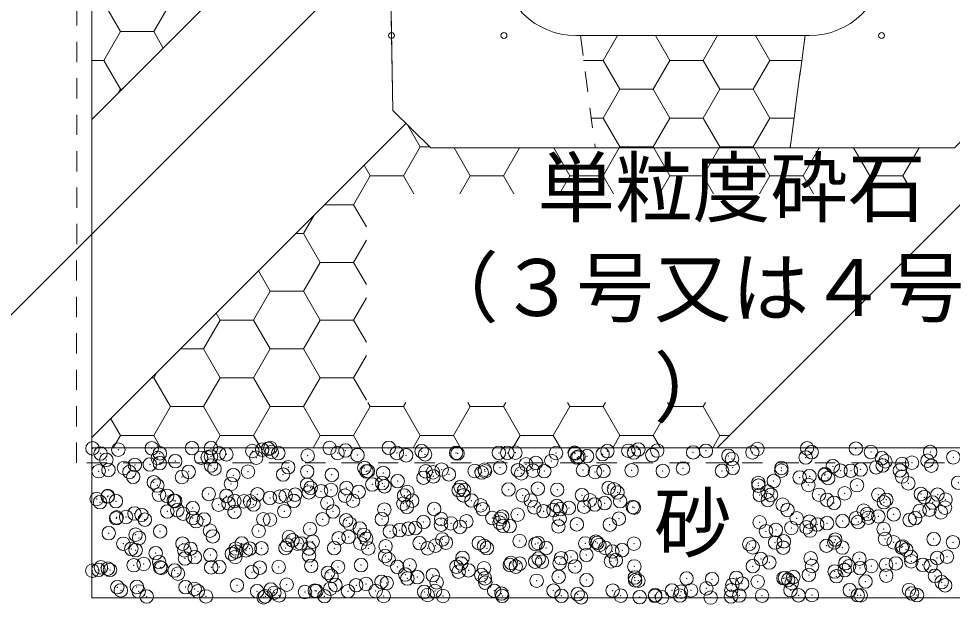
# Model space of a CAD drawing. Units: millimetres at full size; details may follow other scales. Extents: x 190759 to 276146, y -52712 to -16236.
# Drawn here: x 203220 to 203843, y -22186 to -21796 of the extents above; entities that cross this region are included whole.
import ezdxf
from ezdxf.enums import TextEntityAlignment as Align

# ---------------------------------------------------------------- set-up
doc = ezdxf.new("R2010")
doc.units = ezdxf.units.MM
doc.header["$LTSCALE"] = 18
doc.header["$PDMODE"] = 32
doc.header["$PDSIZE"] = 9
doc.linetypes.add('USER1', pattern=[1.35, 0.75, -0.6])
for name, color, linetype, lineweight in [('(0-0)', 2, 'Continuous', 13), ('0_2', 7, 'Continuous', 5), ('寸法線', 7, 'Continuous', 9), ('本体', 2, 'Continuous', 13), ('補助線', 8, 'Continuous', 13), ('ﾊｯﾁﾝｸﾞ', 7, 'Continuous', 5)]:
    doc.layers.add(name, color=color, linetype=linetype, lineweight=lineweight)
doc.styles.add('ＭＳ ゴシック', font='')
doc.styles.get('ＭＳ ゴシック').set_extended_font_data('MS Gothic')

msp = doc.modelspace()

# ---------------------------------------------------------------- linework, layer by layer
at = {"layer": '(0-0)'}
for p, q in [((203469.94, -21856.94), (203462.61, -21416.94)), ((203748.07, -21806.94), (203592.15, -21806.94))]:
    msp.add_line(p, q, dxfattribs=at)
for centre, start, end in [((203592.15, -21756.94), 182.2907, 270), ((203748.07, -21756.94), 270, 357.7093)]:
    msp.add_arc(centre, 50, start, end, dxfattribs=at)
at = {"layer": '寸法線'}
msp.add_lwpolyline([(203482.11, -21726.17), (203170.05, -22038.23), (202783.53, -22038.23)], dxfattribs=at)
at = {"layer": '本体', "linetype": 'USER1', "lineweight": 9}
for p, q in [((203595.11, -21806.94), (203605.11, -21881.94)), ((203745.11, -21806.94), (203735.11, -21881.94))]:
    msp.add_line(p, q, dxfattribs=at)
at = {"layer": '本体'}
for p, q in [((203469.94, -21856.94), (203495.36, -21881.94)), ((203495.36, -21881.94), (203845.11, -21881.94))]:
    msp.add_line(p, q, dxfattribs=at)
at = {"layer": '補助線'}
for p, q in [((203466.62, -21665.43), (203269.11, -21862.94)), ((204071.11, -21697.34), (203686.5, -22081.94)), ((203478.68, -21865.5), (203269.11, -22075.07))]:
    msp.add_line(p, q, dxfattribs=at)
msp.add_lwpolyline([(203469.94, -21856.94), (203495.36, -21881.94), (203844.86, -21881.94), (203870.27, -21856.94), (203877.36, -21431.91), (204071.11, -21431.91), (204071.11, -22081.94), (203269.11, -22081.94), (203269.11, -21431.91), (203462.86, -21431.91)], close=True, dxfattribs=at)
at = {"layer": '補助線', "linetype": 'USER1', "lineweight": 9}
msp.add_lwpolyline([(203735.11, -21881.94), (203745.11, -21806.94), (203595.11, -21806.94), (203605.11, -21881.94)], close=True, dxfattribs=at)
at = {"layer": '補助線'}
for centre in [(203469.11, -21806.94), (203544.11, -21806.94), (203796.11, -21806.94)]:
    msp.add_circle(centre, 2, dxfattribs=at)
at = {"layer": 'ﾊｯﾁﾝｸﾞ'}
for p, q in [((203288.16, -21804.27), (203277.04, -21785.02)), ((203310.38, -21804.27), (203321.49, -21785.02)), ((203277.04, -21823.51), (203288.16, -21804.27)), ((203288.16, -21804.27), (203310.38, -21804.27)), ((203316.75, -21815.3), (203310.38, -21804.27)), ((203610.42, -21823.51), (203619.99, -21806.94)), ((203654.87, -21823.51), (203645.3, -21806.94)), ((203677.09, -21823.51), (203686.66, -21806.94)), ((203721.54, -21823.51), (203711.97, -21806.94)), ((203269.11, -21823.51), (203277.04, -21823.51)), ((203288.16, -21842.76), (203277.04, -21823.51)), ((203597.32, -21823.51), (203610.42, -21823.51)), ((203621.53, -21842.76), (203610.42, -21823.51)), ((203643.76, -21842.76), (203654.87, -21823.51)), ((203654.87, -21823.51), (203677.09, -21823.51)), ((203688.21, -21842.76), (203677.09, -21823.51)), ((203710.43, -21842.76), (203721.54, -21823.51)), ((203721.54, -21823.51), (203742.9, -21823.51)), ((203286.61, -21845.44), (203288.16, -21842.76)), ((203288.16, -21842.76), (203289.29, -21842.76)), ((203610.42, -21862.01), (203621.53, -21842.76)), ((203621.53, -21842.76), (203643.76, -21842.76)), ((203654.87, -21862.01), (203643.76, -21842.76)), ((203677.09, -21862.01), (203688.21, -21842.76)), ((203688.21, -21842.76), (203710.43, -21842.76)), ((203721.54, -21862.01), (203710.43, -21842.76)), ((203269.11, -21862.01), (203270.04, -21862.01)), ((203602.45, -21862.01), (203610.42, -21862.01)), ((203621.53, -21881.26), (203610.42, -21862.01)), ((203643.76, -21881.26), (203654.87, -21862.01)), ((203654.87, -21862.01), (203677.09, -21862.01)), ((203688.21, -21881.26), (203677.09, -21862.01)), ((203710.43, -21881.26), (203721.54, -21862.01)), ((203721.54, -21862.01), (203737.77, -21862.01)), ((203488.18, -21881.26), (203479.67, -21866.51)), ((203477.07, -21900.5), (203488.18, -21881.26)), ((203488.18, -21881.26), (203494.66, -21881.26)), ((203521.52, -21900.5), (203510.8, -21881.94)), ((203543.74, -21900.5), (203554.46, -21881.94)), ((203588.19, -21900.5), (203577.48, -21881.94)), ((203610.42, -21900.5), (203621.13, -21881.94)), ((203621.14, -21881.94), (203621.53, -21881.26)), ((203621.53, -21881.26), (203643.76, -21881.26)), ((203644.15, -21881.94), (203643.76, -21881.26)), ((203654.87, -21900.5), (203644.15, -21881.94)), ((203677.09, -21900.5), (203687.81, -21881.94)), ((203687.81, -21881.94), (203688.21, -21881.26)), ((203688.21, -21881.26), (203710.43, -21881.26)), ((203710.82, -21881.94), (203710.43, -21881.26)), ((203721.54, -21900.5), (203710.83, -21881.94)), ((203743.77, -21900.5), (203754.48, -21881.94)), ((203788.22, -21900.5), (203777.5, -21881.94)), ((203810.44, -21900.5), (203821.16, -21881.94)), ((203454.84, -21900.5), (203450.76, -21893.42)), ((203443.73, -21919.75), (203454.84, -21900.5)), ((203454.84, -21900.5), (203477.07, -21900.5)), ((203484, -21912.52), (203477.07, -21900.5)), ((203514.58, -21912.52), (203521.52, -21900.5)), ((203521.52, -21900.5), (203543.74, -21900.5)), ((203550.68, -21912.52), (203543.74, -21900.5)), ((203581.26, -21912.52), (203588.19, -21900.5)), ((203588.19, -21900.5), (203610.42, -21900.5)), ((203617.35, -21912.52), (203610.42, -21900.5)), ((203647.93, -21912.52), (203654.87, -21900.5)), ((203654.87, -21900.5), (203677.09, -21900.5)), ((203684.03, -21912.52), (203677.09, -21900.5)), ((203714.61, -21912.52), (203721.54, -21900.5)), ((203721.54, -21900.5), (203743.77, -21900.5)), ((203750.7, -21912.52), (203743.77, -21900.5)), ((203781.28, -21912.52), (203788.22, -21900.5)), ((203788.22, -21900.5), (203810.44, -21900.5)), ((203817.38, -21912.52), (203810.44, -21900.5)), ((203424.43, -21919.75), (203443.73, -21919.75)), ((203452.29, -21934.58), (203443.73, -21919.75)), ((203410.39, -21939), (203417.51, -21926.67)), ((203405.18, -21939), (203410.39, -21939)), ((203421.51, -21958.25), (203410.39, -21939)), ((203443.73, -21958.25), (203452.29, -21943.42)), ((203410.39, -21977.49), (203421.51, -21958.25)), ((203421.51, -21958.25), (203443.73, -21958.25)), ((203452.29, -21973.07), (203443.73, -21958.25)), ((203388.17, -21977.49), (203380.31, -21963.87)), ((203377.06, -21996.74), (203388.17, -21977.49)), ((203388.17, -21977.49), (203410.39, -21977.49)), ((203421.51, -21996.74), (203410.39, -21977.49)), ((203443.73, -21996.74), (203452.29, -21981.91)), ((203354.83, -21996.74), (203352.13, -21992.05)), ((203343.72, -22015.99), (203354.83, -21996.74)), ((203354.83, -21996.74), (203377.06, -21996.74)), ((203388.17, -22015.99), (203377.06, -21996.74)), ((203410.39, -22015.99), (203421.51, -21996.74)), ((203421.51, -21996.74), (203443.73, -21996.74)), ((203452.29, -22011.57), (203443.73, -21996.74)), ((203328.19, -22015.99), (203343.72, -22015.99)), ((203354.83, -22035.24), (203343.72, -22015.99)), ((203377.06, -22035.24), (203388.17, -22015.99)), ((203388.17, -22015.99), (203410.39, -22015.99)), ((203421.51, -22035.24), (203410.39, -22015.99)), ((203443.73, -22035.24), (203452.29, -22020.41)), ((203310.38, -22035.24), (203312.34, -22031.84)), ((203308.94, -22035.24), (203310.38, -22035.24)), ((203321.49, -22054.48), (203310.38, -22035.24)), ((203343.72, -22054.48), (203354.83, -22035.24)), ((203354.83, -22035.24), (203377.06, -22035.24)), ((203388.17, -22054.48), (203377.06, -22035.24)), ((203410.39, -22054.48), (203421.51, -22035.24)), ((203421.51, -22035.24), (203443.73, -22035.24)), ((203452.29, -22050.06), (203443.73, -22035.24)), ((203454.84, -22054.48), (203453.28, -22051.77)), ((203477.07, -22054.48), (203478.63, -22051.77)), ((203521.52, -22054.48), (203519.95, -22051.77)), ((203543.74, -22054.48), (203545.31, -22051.77)), ((203588.19, -22054.48), (203586.63, -22051.77)), ((203610.42, -22054.48), (203611.98, -22051.77)), ((203654.87, -22054.48), (203653.3, -22051.77)), ((203677.09, -22054.48), (203678.66, -22051.77)), ((203310.38, -22073.73), (203321.49, -22054.48)), ((203321.49, -22054.48), (203343.72, -22054.48)), ((203354.83, -22073.73), (203343.72, -22054.48)), ((203377.06, -22073.73), (203388.17, -22054.48)), ((203388.17, -22054.48), (203410.39, -22054.48)), ((203421.51, -22073.73), (203410.39, -22054.48)), ((203443.73, -22073.73), (203454.84, -22054.48)), ((203454.84, -22054.48), (203477.07, -22054.48)), ((203488.18, -22073.73), (203477.07, -22054.48)), ((203510.41, -22073.73), (203521.52, -22054.48)), ((203521.52, -22054.48), (203543.74, -22054.48)), ((203554.86, -22073.73), (203543.74, -22054.48)), ((203577.08, -22073.73), (203588.19, -22054.48)), ((203588.19, -22054.48), (203610.42, -22054.48)), ((203621.53, -22073.73), (203610.42, -22054.48)), ((203643.76, -22073.73), (203654.87, -22054.48)), ((203654.87, -22054.48), (203677.09, -22054.48)), ((203688.21, -22073.73), (203677.09, -22054.48)), ((203288.16, -22073.73), (203281.67, -22062.5)), ((203283.41, -22081.94), (203288.16, -22073.73)), ((203288.16, -22073.73), (203310.38, -22073.73)), ((203315.12, -22081.94), (203310.38, -22073.73)), ((203350.09, -22081.94), (203354.83, -22073.73)), ((203354.83, -22073.73), (203377.06, -22073.73)), ((203381.8, -22081.94), (203377.06, -22073.73)), ((203416.76, -22081.94), (203421.51, -22073.73)), ((203421.51, -22073.73), (203443.73, -22073.73)), ((203448.47, -22081.94), (203443.73, -22073.73)), ((203483.44, -22081.94), (203488.18, -22073.73)), ((203488.18, -22073.73), (203510.41, -22073.73)), ((203515.15, -22081.94), (203510.41, -22073.73)), ((203550.11, -22081.94), (203554.86, -22073.73)), ((203554.86, -22073.73), (203577.08, -22073.73)), ((203581.82, -22081.94), (203577.08, -22073.73)), ((203616.79, -22081.94), (203621.53, -22073.73)), ((203621.53, -22073.73), (203643.76, -22073.73)), ((203648.5, -22081.94), (203643.76, -22073.73)), ((203683.46, -22081.94), (203688.21, -22073.73)), ((203688.21, -22073.73), (203694.71, -22073.73))]:
    msp.add_line(p, q, dxfattribs=at)
at = {"layer": 'ﾊｯﾁﾝｸﾞ', "linetype": 'USER1', "lineweight": 9}
msp.add_lwpolyline([(203877.53, -21421.91), (204081.11, -21421.91), (204081.11, -22091.94), (203258.86, -22091.94), (203259.36, -21421.91), (203462.69, -21421.91)], dxfattribs=at)
at = {"layer": 'ﾊｯﾁﾝｸﾞ', "lineweight": 20}
msp.add_lwpolyline([(203877.36, -21431.91), (204071.11, -21431.91), (204071.11, -22081.94), (203269.11, -22081.94), (203269.11, -21431.91), (203462.86, -21431.91)], dxfattribs=at)
msp.add_lwpolyline([(203269.11, -22081.94), (204071.11, -22081.94), (204071.11, -22181.94), (203269.11, -22181.94)], close=True, dxfattribs=at)
at = {"layer": 'ﾊｯﾁﾝｸﾞ'}
for p in [(203269.55, -22082.31), (203274.91, -22085.72), (203286.74, -22083.2), (203309.1, -22082.24), (203314.46, -22085.65), (203335.96, -22082.18), (203348.65, -22082.17), (203354.01, -22085.58), (203358.93, -22086.33), (203376.18, -22084.06), (203382.79, -22083.19), (203386.78, -22082.61), (203388.2, -22082.1), (203389.12, -22084.76), (203393.56, -22085.51), (203413.12, -22087.21), (203427.75, -22082.03), (203433.1, -22085.44), (203438.35, -22083.74), (203446.36, -22086.79), (203467.3, -22081.95), (203472.65, -22085.37), (203478.85, -22086.94), (203489.17, -22084.17), (203491.51, -22086.32), (203512.2, -22085.29), (203513.15, -22085.71), (203540.74, -22085.3), (203546.39, -22085.28), (203551.75, -22085.22), (203578.88, -22085.44), (203591.3, -22085.15), (203591.55, -22085.73), (203609.94, -22086.17), (203613.18, -22084.2), (203627.19, -22083.9), (203630.85, -22085.08), (203633.8, -22083.03), (203643.12, -22086.86), (203646.43, -22083.78), (203670.4, -22085.01), (203678.91, -22083.93), (203693.94, -22087.29), (203709.95, -22084.93), (203713.21, -22082.7), (203746.46, -22082.27), (203749.5, -22084.86), (203778.95, -22082.43), (203789.05, -22084.79), (203828.6, -22084.72), (203278.78, -22089.95), (203297.79, -22093.32), (203307.81, -22093.06), (203313.08, -22088.71), (203314.42, -22092.19), (203324.75, -22090.83), (203342, -22088.56), (203346.33, -22088.29), (203348.61, -22087.69), (203378.82, -22088.45), (203558.82, -22092.9), (203565.43, -22092.03), (203575.75, -22090.67), (203593, -22088.4), (203593.89, -22087.88), (203599.62, -22087.53), (203696.28, -22089.44), (203745.51, -22088.42), (203796.33, -22088.85), (203798.67, -22091), (203809.83, -22092.74), (203816.44, -22091.87), (203826.76, -22090.51), (203844.01, -22088.24), (203273.63, -22097.56), (203280.24, -22096.69), (203290.56, -22095.33), (203294.19, -22098.01), (203333.74, -22097.94), (203348.6, -22093.76), (203350.94, -22095.91), (203373.29, -22097.86), (203396.74, -22099.77), (203400.17, -22094.88), (203412.84, -22097.79), (203429.23, -22099.93), (203450.99, -22095.32), (203452.38, -22097.72), (203453.33, -22097.47), (203463.53, -22098.69), (203491.93, -22097.65), (203496.78, -22098.27), (203502.56, -22096.44), (203507.38, -22099.67), (203524.63, -22097.4), (203529.26, -22098.43), (203531.24, -22096.53), (203531.48, -22097.58), (203541.57, -22095.17), (203553.38, -22096.88), (203555.72, -22099.02), (203563.57, -22097.19), (203571.03, -22097.5), (203596.81, -22096.77), (203604.94, -22098), (203610.58, -22097.43), (203629.3, -22096.92), (203650.13, -22097.36), (203663.6, -22095.69), (203689.68, -22097.29), (203696.84, -22095.26), (203729.23, -22097.22), (203729.33, -22095.42), (203758.39, -22099.51), (203763.63, -22094.18), (203768.78, -22097.15), (203775.64, -22097.24), (203782.25, -22096.37), (203792.58, -22095.01), (203796.87, -22093.76), (203808.33, -22097.07), (203829.36, -22093.91), (203296.71, -22101.28), (203310.43, -22104.91), (203329.2, -22101.43), (203361.99, -22106.03), (203363.5, -22100.2), (203462.87, -22105.53), (203473.2, -22104.17), (203490.45, -22101.9), (203497.06, -22101.03), (203713.88, -22105.37), (203724.21, -22104.01), (203741.46, -22101.74), (203748.07, -22100.87), (203758.15, -22100), (203760.49, -22102.14), (203809.72, -22101.12), (203814.05, -22105.66), (203847.29, -22105.24), (203312.77, -22107.05), (203412.81, -22106.47), (203413.92, -22111.68), (203415.15, -22108.61), (203422.08, -22110.9), (203428.69, -22110.03), (203439.01, -22108.67), (203447.16, -22111.26), (203456.26, -22106.4), (203464.38, -22107.59), (203479.65, -22111.41), (203513.95, -22110.18), (203515.2, -22108.03), (203517.54, -22110.17), (203547.19, -22109.75), (203566.77, -22109.15), (203579.68, -22109.91), (203613.98, -22108.67), (203617.58, -22109.59), (203619.92, -22111.73), (203714.01, -22107.17), (203719.97, -22111.15), (203747.26, -22106.74), (203771.54, -22112.27), (203779.75, -22106.9), (203272.25, -22116.05), (203274.59, -22118.2), (203279.58, -22114.42), (203279.81, -22114.11), (203285.16, -22117.53), (203313.88, -22113.18), (203319.36, -22114.04), (203323.82, -22117.18), (203324.71, -22117.45), (203347.13, -22112.76), (203358.91, -22113.97), (203364.26, -22117.38), (203370.64, -22117.67), (203374.63, -22117.61), (203379.62, -22112.92), (203387.89, -22115.4), (203394.5, -22114.53), (203398.46, -22113.9), (203403.81, -22117.31), (203404.83, -22113.17), (203438.01, -22113.83), (203443.36, -22117.24), (203477.56, -22113.76), (203482.91, -22117.17), (203517.11, -22113.68), (203522.46, -22117.1), (203556.66, -22113.61), (203562.01, -22117.02), (203596.2, -22113.54), (203601.56, -22116.95), (203621.65, -22117.51), (203714.85, -22113.32), (203720.21, -22116.74), (203722.31, -22113.29), (203754.4, -22113.25), (203759.76, -22116.66), (203764.43, -22118.65), (203793.95, -22113.18), (203797.67, -22118.23), (203799.31, -22116.59), (203822.36, -22112.7), (203824.7, -22114.85), (203830.16, -22118.38), (203833.5, -22113.11), (203838.86, -22116.52), (203319.52, -22124.4), (203326.13, -22123.53), (203336.46, -22122.17), (203353.71, -22119.9), (203360.32, -22119.03), (203364.3, -22124.67), (203376.97, -22119.76), (203397.54, -22124.24), (203426.2, -22118.74), (203430.03, -22124.4), (203464.33, -22123.16), (203477.02, -22119.17), (203479.36, -22121.32), (203497.58, -22122.74), (203528.59, -22120.3), (203530.06, -22122.9), (203564.37, -22121.66), (203570.53, -22124.24), (203577.14, -22123.37), (203579.41, -22120.73), (203581.75, -22122.88), (203587.46, -22122.01), (203597.61, -22121.24), (203604.71, -22119.74), (203611.32, -22118.87), (203630.1, -22121.39), (203630.97, -22121.86), (203730.13, -22119.89), (203733.36, -22123.41), (203784.18, -22123.85), (203821.54, -22124.08), (203828.15, -22123.21), (203838.47, -22121.85), (203285.34, -22128.9), (203285.64, -22128.32), (203291.95, -22128.03), (203297.51, -22125.75), (203302.27, -22126.67), (203304.44, -22129.81), (203330, -22125.9), (203336.46, -22128.76), (203338.8, -22130.9), (203343.99, -22129.74), (203383.54, -22129.67), (203388.02, -22129.88), (203423.09, -22129.59), (203438.84, -22130.32), (203462.64, -22129.52), (203502.19, -22129.45), (203519.09, -22131.01), (203536.34, -22128.74), (203541.74, -22129.38), (203542.95, -22127.87), (203553.28, -22126.51), (203581.29, -22129.31), (203620.84, -22129.23), (203739.49, -22129.02), (203770.1, -22130.85), (203779.04, -22128.95), (203786.52, -22126), (203787.35, -22128.58), (203793.96, -22127.71), (203804.29, -22126.35), (203814.85, -22130.14), (203818.59, -22128.88), (203835.75, -22124.97), (203347.93, -22137.23), (203414.72, -22136.15), (203441.18, -22132.46), (203447.96, -22135.73), (203474.58, -22136.87), (203480.45, -22135.88), (203484.91, -22135.51), (203490.41, -22131.44), (203502.16, -22133.24), (203508.77, -22132.37), (203514.75, -22134.65), (203541.23, -22131.88), (203543.57, -22134.02), (203547.99, -22134.22), (203580.48, -22134.38), (203592.8, -22133), (203614.78, -22133.14), (203714.81, -22131.64), (203725.59, -22136.71), (203735.92, -22135.35), (203746, -22135), (203748.06, -22131.22), (203748.34, -22137.14), (203753.17, -22133.08), (203759.78, -22132.21), (203780.55, -22131.37), (203797.57, -22136.12), (203280.38, -22138.89), (203298.28, -22139.91), (203300.62, -22142.05), (203314.68, -22137.66), (203349.85, -22141.03), (203380.42, -22137.39), (203400.66, -22141.47), (203433.79, -22142.24), (203440.4, -22141.37), (203450.72, -22140.01), (203452.23, -22142.59), (203467.97, -22137.74), (203503.05, -22143.03), (203718.98, -22137.58), (203765.23, -22143.12), (203798.47, -22142.7), (203830.96, -22142.85), (203290.06, -22145.92), (203295.42, -22149.33), (203329.61, -22145.85), (203334.97, -22149.26), (203365.1, -22149.14), (203369.16, -22145.77), (203374.52, -22149.19), (203382.35, -22149.01), (203398.34, -22148.71), (203399.6, -22146.74), (203403.01, -22143.61), (203406.21, -22145.87), (203408.71, -22145.7), (203414.07, -22149.11), (203416.54, -22144.51), (203430.83, -22148.87), (203448.26, -22145.63), (203453.62, -22149.04), (203465.13, -22147.63), (203487.81, -22145.56), (203493.17, -22148.97), (203498.38, -22147.21), (203505.39, -22145.17), (203527.36, -22145.49), (203530.86, -22147.37), (203532.72, -22148.9), (203554.62, -22144.15), (203565.17, -22146.13), (203566.91, -22145.41), (203572.27, -22148.83), (203598.41, -22145.71), (203605.44, -22144.58), (203606.46, -22145.34), (203607.78, -22146.73), (203611.82, -22148.75), (203630.9, -22145.86), (203707.82, -22146.14), (203710.16, -22148.29), (203725.11, -22145.13), (203730.47, -22148.54), (203730.93, -22144.36), (203759.39, -22147.27), (203764.66, -22145.05), (203770.02, -22148.47), (203804.21, -22144.98), (203809.57, -22148.39), (203810.21, -22147.7), (203843.76, -22144.91), (203298.31, -22150.22), (203311.67, -22152.18), (203330.8, -22150.37), (203331.23, -22155.74), (203337.84, -22154.87), (203348.17, -22153.52), (203362.49, -22152.61), (203364.83, -22154.76), (203365.42, -22151.24), (203372.03, -22150.37), (203414.05, -22153.74), (203464.87, -22154.17), (203516.44, -22155.29), (203567.26, -22155.73), (203582.24, -22155.58), (203588.85, -22154.71), (203599.17, -22153.35), (203616.42, -22151.08), (203623.03, -22150.21), (203748.86, -22155.69), (203781.35, -22155.84), (203812.55, -22149.85), (203815.65, -22154.61), (203833.25, -22155.42), (203839.86, -22154.55), (203275.15, -22161.68), (203297.04, -22160.25), (203303.66, -22159.37), (203313.98, -22158.02), (203314.7, -22161.61), (203315.48, -22162.13), (203348.73, -22161.7), (203354.25, -22161.54), (203381.22, -22161.86), (203393.8, -22161.47), (203415.52, -22160.62), (203433.35, -22161.4), (203448.76, -22160.2), (203467.21, -22156.32), (203472.9, -22161.32), (203481.25, -22160.35), (203512.45, -22161.25), (203515.55, -22159.12), (203548.05, -22160.08), (203548.79, -22158.69), (203552, -22161.18), (203554.66, -22159.21), (203564.99, -22157.85), (203569.6, -22157.88), (203581.28, -22158.85), (203591.55, -22161.11), (203615.58, -22157.61), (203618.83, -22156.85), (203631.1, -22161.04), (203710.2, -22160.89), (203715.61, -22156.11), (203721.21, -22158.41), (203749.75, -22160.82), (203772.03, -22158.85), (203774.37, -22161), (203781.81, -22162.19), (203789.3, -22160.75), (203799.06, -22159.92), (203805.67, -22159.05), (203816, -22157.69), (203823.6, -22159.97), (203828.85, -22160.68), (203269.47, -22163.88), (203273.49, -22163.32), (203279.79, -22162.52), (203281.18, -22163.36), (203324.31, -22163.76), (203326.65, -22165.9), (203375.88, -22164.88), (203426.69, -22165.32), (203429.04, -22167.46), (203478.26, -22166.44), (203486.29, -22168.21), (203496.62, -22166.85), (203513.87, -22164.58), (203520.48, -22163.71), (203529.08, -22166.88), (203530.8, -22162.35), (203580.65, -22168), (203631.47, -22168.44), (203737.3, -22168.05), (203747.62, -22166.69), (203764.88, -22164.42), (203766.03, -22167.59), (203771.49, -22163.55), (203799.27, -22167.17), (203831.76, -22167.33), (203299.11, -22174.69), (203365.9, -22173.61), (203399.14, -22173.19), (203431.63, -22173.34), (203445.5, -22173.58), (203452.11, -22172.71), (203462.43, -22171.35), (203465.93, -22172.11), (203479.68, -22169.08), (203499.18, -22171.68), (203531.42, -22169.02), (203531.66, -22171.84), (203565.97, -22170.6), (203599.21, -22170.18), (203631.7, -22170.33), (203633.81, -22170.58), (203666, -22169.1), (203683.03, -22169.56), (203696.5, -22173.42), (203699.24, -22168.67), (203703.11, -22172.55), (203713.44, -22171.19), (203730.69, -22168.92), (203731.73, -22168.83), (203733.85, -22170), (203736.19, -22172.14), (203785.42, -22171.12), (203836.24, -22171.56), (203838.58, -22173.7), (203286.13, -22174.91), (203288.47, -22177.05), (203300.32, -22177.72), (203331.6, -22174.85), (203337.7, -22176.03), (203339.87, -22177.65), (203379.42, -22177.58), (203388.52, -22176.46), (203390.86, -22178.61), (203394.06, -22180.36), (203411.31, -22178.08), (203417.92, -22177.21), (203418.97, -22177.5), (203424.33, -22180.92), (203428.25, -22175.85), (203440.08, -22177.59), (203458.52, -22177.43), (203463.88, -22180.84), (203490.9, -22178.02), (203493.24, -22180.17), (203498.07, -22177.36), (203503.43, -22180.77), (203537.62, -22177.29), (203542.47, -22179.15), (203542.97, -22180.7), (203577.17, -22177.22), (203582.52, -22180.63), (203593.29, -22179.58), (203616.72, -22177.14), (203622.07, -22180.56), (203644.86, -22180.71), (203645.07, -22180.19), (203656.27, -22177.07), (203661.62, -22180.48), (203662.32, -22177.92), (203668.93, -22177.05), (203679.25, -22175.69), (203695.82, -22177), (203701.17, -22180.41), (203716.41, -22180.58), (203735.37, -22176.93), (203740.72, -22180.34), (203749.66, -22180.16), (203774.92, -22176.86), (203780.27, -22180.27), (203782.15, -22180.31), (203814.47, -22176.78), (203816.45, -22179.08), (203819.82, -22180.2), (203305.68, -22181.13), (203345.23, -22181.06), (203383.74, -22181.71), (203384.78, -22180.99), (203595.63, -22181.73), (203634.74, -22181.55), (203649.63, -22181.66), (203682.11, -22181.82), (203695.67, -22181.14)]:
    msp.add_point(p, dxfattribs=at)

# ---------------------------------------------------------------- texts
at = {"layer": '0_2', "style": 'ＭＳ ゴシック'}
for s, p in [('\u3000単粒度砕石', (203514.71, -21889.37)), ('（３号又は４号', (203488.81, -21956.04)), ('）', (203644.21, -22022.71))]:
    msp.add_text(s, height=37.98, dxfattribs=at).set_placement(p, align=Align.TOP_LEFT)
msp.add_text('砂', height=37.98, dxfattribs=at).set_placement((203670.11, -22131.94), align=Align.MIDDLE_CENTER)

doc.saveas('drawing.dxf')
